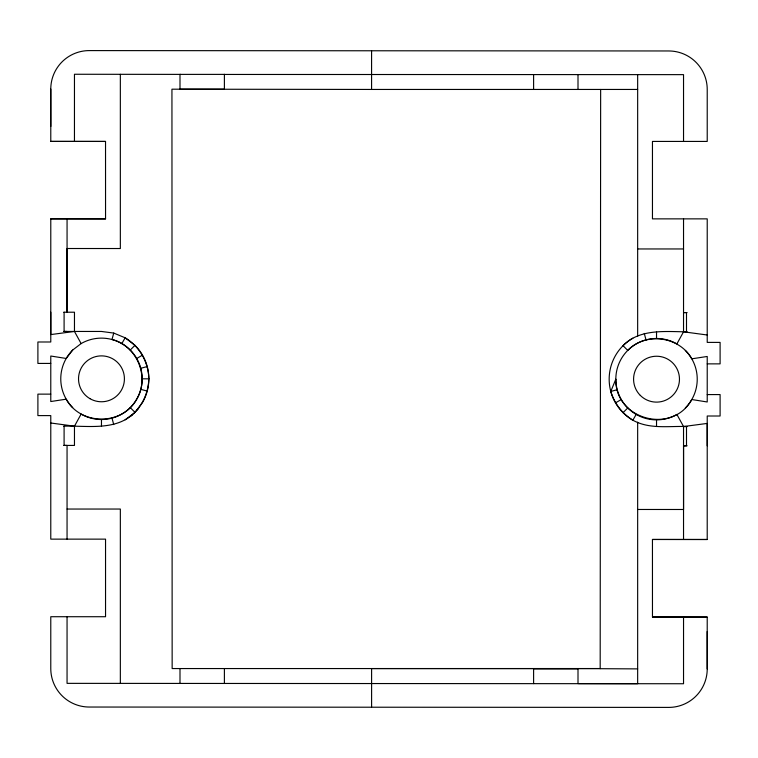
<?xml version="1.0" encoding="UTF-8"?>
<svg xmlns="http://www.w3.org/2000/svg" width="758" height="758" viewBox="0 0 758 758"><rect width="100%" height="100%" fill="white"/><g stroke="black" fill="none" stroke-linecap="round" stroke-linejoin="round"><path stroke-width="1.14" d="M63.748 426.185C87.596 425.428 116.258 431.406 134.962 412.314C143.546 403.218 148.473 391.317 148.833 378.82L142.172 378.82A40.705 40.705 0 0 0 81.125 343.573L74.464 331.454L50.777 334.581L50.786 218.835L105.552 218.863L105.533 141.443L50.786 141.414L50.777 89.074A38.487 38.487 0 0 1 89.264 50.596L668.736 50.966A38.487 38.487 0 0 1 707.223 89.444L707.223 141.424L652.458 141.424L652.458 218.863L707.223 218.863L707.223 342.398L720.1 342.398L720.1 363.868L707.223 363.868M67.064 218.863L67.064 312.211L67.055 248.51L120.342 248.529L120.342 74.312M74.455 141.443L74.464 74.256L180.508 74.388M600.649 89.453L600.184 668.698L637.658 668.888M687.184 426.546C669.039 425.844 649.454 429.521 632.845 420.197C622.204 413.641 614.359 403.417 610.777 391.441L615.828 379.18A40.705 40.705 0 0 0 676.875 414.427L683.545 426.546L707.223 423.419L707.214 539.497L652.449 539.469L652.467 617.069L683.545 617.069L683.536 683.744L67.055 683.356L67.055 616.718M683.536 539.469L683.545 445.789L687.089 445.789M50.777 394.132L37.9 394.132L37.9 415.602L50.777 415.602L50.777 539.137L105.542 539.137L105.542 616.718L50.777 616.718L50.777 668.556A38.487 38.487 0 0 0 89.264 707.034L668.736 707.404A38.487 38.487 0 0 0 707.223 668.926L707.214 617.097L683.545 617.069M81.125 343.573L72.692 350.035L66.221 358.468L50.777 356.023L50.777 401.532L66.221 399.172C80.481 425.683 122.464 425.683 136.724 399.172C150.027 377.086 137.037 345.714 112.004 339.508L113.728 333.075L101.468 331.454L63.748 331.454M63.805 445.429L74.464 445.429L74.464 426.185L81.125 414.076A40.705 40.705 0 0 0 142.172 378.82M683.536 218.863L683.536 331.815L676.875 343.924A40.705 40.705 0 0 0 615.828 379.18C614.804 419.619 672.441 435.064 691.779 399.532L707.223 401.977L707.223 356.468L691.779 358.828C679.301 336.258 645.636 331.824 627.747 350.395L623.038 345.686C639.799 328.385 665.41 331.748 687.184 331.815M121.82 343.573L125.155 337.803C139.472 346.368 148.549 362.153 148.833 378.82M636.18 414.427L632.845 420.197A47.366 47.366 0 0 1 632.845 338.163M125.155 419.837L135.057 412.314L142.495 402.507M130.253 350.035L134.962 345.326L125.155 337.803L113.728 333.075M623.038 412.674L627.747 407.965M136.724 358.468L142.495 355.142M615.505 402.858L621.276 399.532M140.789 368.284L147.223 366.559M610.777 391.441L617.211 389.716M637.658 89.444L371.581 89.444L371.581 50.966M50.805 141.414L105.533 141.443M50.786 218.835L105.552 218.863M637.658 248.956L683.536 248.956M63.805 312.211L74.464 312.211L74.464 331.454M687.089 312.571L683.536 312.571L686.502 312.571L686.502 331.815M50.777 363.423L37.9 363.423L37.9 341.991L50.777 341.991L50.777 312.211M707.223 394.577L720.1 394.577L720.1 416.009L707.223 416.009L707.223 445.789M67.055 509.044L120.342 509.044L120.342 683.356M637.658 509.471L683.545 509.49L683.536 426.546L686.502 426.546L686.502 445.789L683.545 445.789M652.449 539.469L707.214 539.497M652.467 617.069L707.195 617.097M224.15 74.445L683.536 74.644L683.536 141.424M371.6 89.444L171.943 89.188L172.151 668.556L600.184 668.556L371.6 668.556L371.6 707.034M67.055 331.454L64.098 331.454L64.098 312.211M578.534 683.612L637.658 683.688L637.658 422.187M683.536 331.815L707.223 334.998M50.777 423.002L74.464 426.185M140.789 389.356L147.223 391.081M130.253 407.605L134.962 412.314M644.272 333.425L645.996 339.859M112.004 418.141L113.728 424.575M707.195 631.528L707.223 668.926M50.777 89.074L50.795 126.472M656.532 331.815L656.532 338.475M656.532 419.885L656.532 426.546M637.658 74.644L637.658 336.164M578.003 74.644L578.003 89.444M578.003 683.612L578.003 668.812L533.604 668.812L533.604 683.612M533.604 74.644L533.604 89.444M224.396 668.556L224.396 683.356M179.997 668.556L179.997 683.356M101.468 419.525L101.468 426.185M67.055 539.137L67.055 445.429L64.098 445.42L64.098 426.185M72.692 407.605A40.705 40.705 0 0 1 72.692 350.035M134.971 345.335A47.413 47.413 0 0 1 142.504 402.517M138.695 408.155A47.413 47.413 0 0 1 137.255 409.898M132.489 414.664A47.413 47.413 0 0 1 130.736 416.104M685.308 350.395A40.705 40.705 0 0 1 685.308 407.965M224.396 74.388L179.997 74.388L179.997 89.188L224.396 89.188L224.396 74.388M90.003 398.689A22.939 22.939 0 0 0 124.416 378.82A22.939 22.939 0 0 0 90.003 358.951A22.939 22.939 0 0 0 90.003 398.689M640.302 395.401A22.939 22.939 0 0 0 678.685 385.121A22.939 22.939 0 0 0 650.591 357.018A22.939 22.939 0 0 0 640.302 395.401"/></g></svg>
